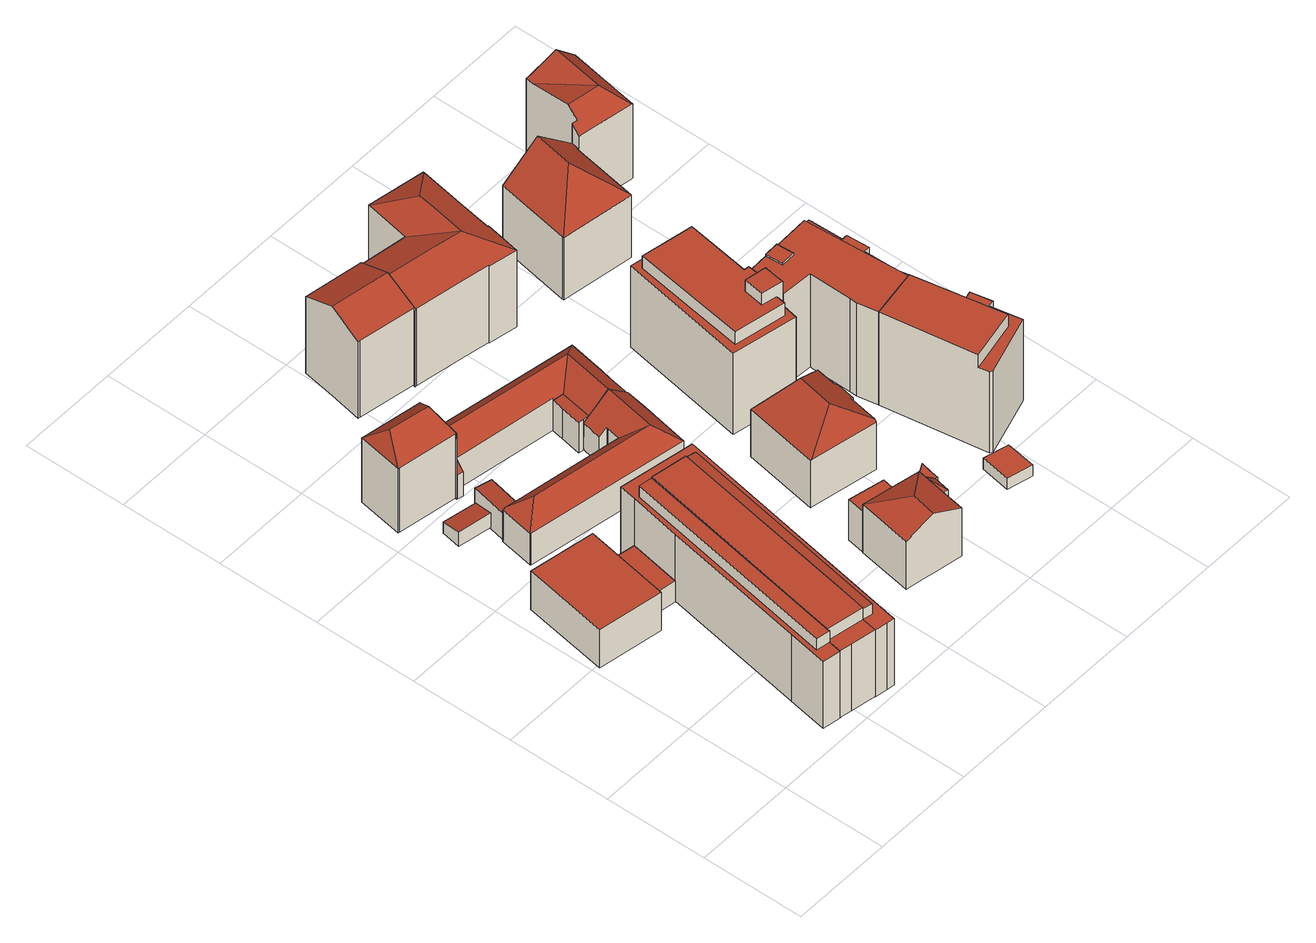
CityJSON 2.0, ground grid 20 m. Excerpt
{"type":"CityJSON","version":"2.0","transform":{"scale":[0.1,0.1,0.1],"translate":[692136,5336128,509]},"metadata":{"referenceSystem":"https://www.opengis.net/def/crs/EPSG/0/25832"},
"CityObjects":{
"building1":{"type":"Building","attributes":{"Gemeindeschluessel":"09162000","HoeheDach":"519.128","HoeheGrund":"510.422","Methode":"1000","NiedrigsteTraufeDesGebaeudes":"519.128","Geometrietyp2DReferenz":"3000","function":"31001_9998","roofType":"1000","measuredHeight":8.71,"storeysAboveGround":2},"geometry":[{"type":"Solid","lod":"2","boundaries":[[[[0,1,2,3]],[[4,0,3,5]],[[6,5,3,2]],[[7,1,0,4]],[[1,7,6,2]],[[4,5,6,7]]]],"semantics":{"surfaces":[{"type":"WallSurface"},{"type":"GroundSurface"},{"type":"RoofSurface","Dachneigung":"90.000","Dachorientierung":"-1.000","Flaeche":"214.444","Z_MAX":"8.706","Z_MAX_ASL":"519.128","Z_MIN":"8.706","Z_MIN_ASL":"519.128"}],"values":[[0,0,1,2,0,0]]}}]},
"building2":{"type":"Building","attributes":{"Gemeindeschluessel":"09162000","HoeheDach":"515.222","HoeheGrund":"510.470","Methode":"1000","NiedrigsteTraufeDesGebaeudes":"515.222","Geometrietyp2DReferenz":"3000","function":"31001_9998","roofType":"1000","measuredHeight":4.75,"storeysAboveGround":1},"geometry":[{"type":"Solid","lod":"2","boundaries":[[[[8,9,10,11]],[[12,13,14,15]],[[15,14,11,10]],[[14,13,8,11]],[[10,9,12,15]],[[9,8,13,12]]]],"semantics":{"surfaces":[{"type":"WallSurface"},{"type":"RoofSurface","Dachneigung":"90.000","Dachorientierung":"-1.000","Flaeche":"58.572","Z_MAX":"4.752","Z_MAX_ASL":"515.222","Z_MIN":"4.752","Z_MIN_ASL":"515.222"},{"type":"GroundSurface"}],"values":[[0,0,0,1,2,0]]}}]},
"building3":{"type":"Building","attributes":{"Gemeindeschluessel":"09162000","HoeheDach":"515.154","HoeheGrund":"511.895","Methode":"1000","NiedrigsteTraufeDesGebaeudes":"514.431","Geometrietyp2DReferenz":"3000","function":"31001_2000","roofType":"2100","measuredHeight":3.26},"geometry":[{"type":"Solid","lod":"2","boundaries":[[[[16,17,18,19]],[[20,21,17,16]],[[21,20,22,23]],[[22,19,18,23]],[[17,21,23,18]],[[20,16,19,22]]]],"semantics":{"surfaces":[{"type":"WallSurface"},{"type":"RoofSurface","Dachneigung":"79.531","Dachorientierung":"9.565","Flaeche":"25.306","Z_MAX":"3.260","Z_MAX_ASL":"515.154","Z_MIN":"2.536","Z_MIN_ASL":"514.431"},{"type":"GroundSurface"}],"values":[[0,1,0,2,0,0]]}}]},
"building4":{"type":"Building","attributes":{"Gemeindeschluessel":"09162000","HoeheDach":"528.578","HoeheGrund":"510.800","Methode":"2000","NiedrigsteTraufeDesGebaeudes":"525.970","Geometrietyp2DReferenz":"3000","function":"31001_9998","roofType":"1000","measuredHeight":17.78,"storeysAboveGround":5},"geometry":[{"type":"Solid","lod":"2","boundaries":[[[[24,25,26,27]],[[28,29,30,31]],[[32,25,24,33,34]],[[34,33,35,36]],[[35,33,24,27,37,30,29]],[[38,39,31,30,37,27,26,40]],[[41,39,38,40,26,25,32,34,36]],[[41,28,31,39]],[[41,36,35,29,28]]]],"semantics":{"surfaces":[{"type":"WallSurface"},{"type":"RoofSurface","Dachneigung":"90.000","Dachorientierung":"-1.000","Flaeche":"309.291","Z_MAX":"17.778","Z_MAX_ASL":"528.578","Z_MIN":"17.778","Z_MIN_ASL":"528.578"},{"type":"GroundSurface"},{"type":"RoofSurface","Dachneigung":"90.000","Dachorientierung":"-1.000","Flaeche":"21.846","Z_MAX":"15.170","Z_MAX_ASL":"525.970","Z_MIN":"15.170","Z_MIN_ASL":"525.970"}],"values":[[0,0,1,0,0,2,0,0,3]]}}]},
"building5":{"type":"Building","attributes":{"Gemeindeschluessel":"09162000","HoeheDach":"528.443","HoeheGrund":"510.695","Methode":"2000","NiedrigsteTraufeDesGebaeudes":"525.857","Geometrietyp2DReferenz":"3000","function":"31001_9998","roofType":"1000","measuredHeight":17.75,"storeysAboveGround":4},"address":[{"country":"Germany","locality":"München","thoroughfareName":"Kaulbachstraße 37"}],"geometry":[{"type":"Solid","lod":"2","boundaries":[[[[42,43,44,45]],[[46,47,48,49]],[[50,51,52,53,54]],[[55,56,57,58]],[[55,58,59,60]],[[57,61,62,63,64,65,66,67,68,49,48,59,58]],[[69,70,43,42]],[[71,66,65,72]],[[70,69,73,74]],[[75,76,68,67]],[[46,49,68,76]],[[77,62,61,78]],[[63,62,77,79,53,52,80,81]],[[56,78,61,57]],[[50,54,82,83]],[[54,53,79,82]],[[71,75,67,66]],[[51,50,83,84]],[[64,73,69,42,45,72,65]],[[52,51,84,80]],[[60,59,48,47]],[[73,64,63,81]],[[43,70,74,44]],[[45,44,74,73,81,80,84,83,82,79,77,78,56,55,60,47,46,76,75,71,72]]]],"semantics":{"surfaces":[{"type":"WallSurface"},{"type":"RoofSurface","Dachneigung":"82.886","Dachorientierung":"100.043","Flaeche":"86.950","Z_MAX":"17.749","Z_MAX_ASL":"528.443","Z_MIN":"17.493","Z_MIN_ASL":"528.187"},{"type":"GroundSurface"},{"type":"RoofSurface","Dachneigung":"90.000","Dachorientierung":"-1.000","Flaeche":"117.139","Z_MAX":"17.667","Z_MAX_ASL":"528.362","Z_MIN":"17.667","Z_MIN_ASL":"528.362"},{"type":"RoofSurface","Dachneigung":"89.982","Dachorientierung":"-1.000","Flaeche":"199.584","Z_MAX":"15.166","Z_MAX_ASL":"525.861","Z_MIN":"15.162","Z_MIN_ASL":"525.857"}],"values":[[0,0,1,0,0,2,3,0,0,0,0,0,0,0,0,0,0,0,0,0,0,0,0,4]]}}]},
"building6":{"type":"Building","attributes":{"Gemeindeschluessel":"09162000","HoeheDach":"530.270","HoeheGrund":"511.574","Methode":"2000","NiedrigsteTraufeDesGebaeudes":"526.157","Geometrietyp2DReferenz":"3000","function":"31001_1000","roofType":"3200","measuredHeight":18.7,"storeysAboveGround":4},"address":[{"country":"Germany","locality":"München","thoroughfareName":"Veterinärstraße 8"}],"geometry":[{"type":"Solid","lod":"2","boundaries":[[[[85,86,87]],[[88,89,90,91]],[[86,85,92,93,94]],[[90,89,93,95]],[[93,92,96,95]],[[97,91,90,95,96,98]],[[87,99,97,98]],[[93,89,94]],[[99,88,91,97]],[[99,87,86,94,89,88]],[[96,92,85,87,98]]]],"semantics":{"surfaces":[{"type":"RoofSurface","Dachneigung":"27.165","Dachorientierung":"99.578","Flaeche":"20.140","Z_MAX":"18.696","Z_MAX_ASL":"530.270","Z_MIN":"14.644","Z_MIN_ASL":"526.217"},{"type":"WallSurface"},{"type":"RoofSurface","Dachneigung":"47.492","Dachorientierung":"9.768","Flaeche":"60.551","Z_MAX":"18.696","Z_MAX_ASL":"530.270","Z_MIN":"14.583","Z_MIN_ASL":"526.157"},{"type":"GroundSurface"},{"type":"RoofSurface","Dachneigung":"27.165","Dachorientierung":"279.578","Flaeche":"20.110","Z_MAX":"18.696","Z_MAX_ASL":"530.270","Z_MIN":"14.634","Z_MIN_ASL":"526.208"},{"type":"RoofSurface","Dachneigung":"47.492","Dachorientierung":"189.768","Flaeche":"60.501","Z_MAX":"18.696","Z_MAX_ASL":"530.270","Z_MIN":"14.592","Z_MIN_ASL":"526.166"}],"values":[[0,1,2,1,1,3,1,4,1,5,1]]}}]},
"building7":{"type":"Building","attributes":{"Gemeindeschluessel":"09162000","HoeheDach":"517.575","HoeheGrund":"511.676","Methode":"1000","NiedrigsteTraufeDesGebaeudes":"517.029","Geometrietyp2DReferenz":"3000","function":"31001_2000","roofType":"1000","measuredHeight":5.9},"geometry":[{"type":"Solid","lod":"2","boundaries":[[[[100,101,102,103]],[[104,105,103,102]],[[102,101,106,104]],[[101,100,107,106]],[[105,107,100,103]],[[106,107,105,104]]]],"semantics":{"surfaces":[{"type":"WallSurface"},{"type":"GroundSurface"},{"type":"RoofSurface","Dachneigung":"81.593","Dachorientierung":"100.241","Flaeche":"25.742","Z_MAX":"5.899","Z_MAX_ASL":"517.575","Z_MIN":"5.353","Z_MIN_ASL":"517.029"}],"values":[[0,0,1,0,2,0]]}}]},
"building8":{"type":"Building","attributes":{"Gemeindeschluessel":"09162000","HoeheDach":"521.654","HoeheGrund":"511.163","Methode":"2000","NiedrigsteTraufeDesGebaeudes":"517.257","Geometrietyp2DReferenz":"3000","function":"31001_1000","roofType":"3100","measuredHeight":10.49,"storeysAboveGround":2},"address":[{"country":"Germany","locality":"München","thoroughfareName":"Kaulbachstraße 41"}],"geometry":[{"type":"Solid","lod":"2","boundaries":[[[[108,109,110,111,112]],[[113,114,108,112,115,116,117,118]],[[119,120,121,122]],[[123,121,120,124]],[[125,126,110,109,127]],[[128,129,130,125,127,131,132,133,134,135,136,122,121,123]],[[111,110,126,137]],[[138,119,122,136]],[[117,116,135,134]],[[126,125,130,129,137]],[[128,123,124,139]],[[120,119,138,115,112,124]],[[113,132,131,114]],[[113,118,133,132]],[[139,137,129,128]],[[115,138,136,135,116]],[[117,134,133,118]],[[111,137,139,124,112]],[[114,131,127,109,108]]]],"semantics":{"surfaces":[{"type":"RoofSurface","Dachneigung":"47.366","Dachorientierung":"9.921","Flaeche":"109.052","Z_MAX":"10.491","Z_MAX_ASL":"521.654","Z_MIN":"7.267","Z_MIN_ASL":"518.430"},{"type":"RoofSurface","Dachneigung":"49.917","Dachorientierung":"279.926","Flaeche":"49.894","Z_MAX":"10.491","Z_MAX_ASL":"521.654","Z_MIN":"6.093","Z_MIN_ASL":"517.257"},{"type":"WallSurface"},{"type":"GroundSurface"},{"type":"RoofSurface","Dachneigung":"47.366","Dachorientierung":"279.884","Flaeche":"16.913","Z_MAX":"10.491","Z_MAX_ASL":"521.654","Z_MIN":"7.235","Z_MIN_ASL":"518.398"},{"type":"RoofSurface","Dachneigung":"49.923","Dachorientierung":"99.915","Flaeche":"61.424","Z_MAX":"10.491","Z_MAX_ASL":"521.654","Z_MIN":"7.209","Z_MIN_ASL":"518.372"},{"type":"RoofSurface","Dachneigung":"47.366","Dachorientierung":"189.921","Flaeche":"134.150","Z_MAX":"10.491","Z_MAX_ASL":"521.654","Z_MIN":"7.235","Z_MIN_ASL":"518.398"}],"values":[[0,1,2,2,2,3,4,2,2,2,2,5,2,2,2,2,2,6,2]]}}]},
"building9":{"type":"Building","attributes":{"Gemeindeschluessel":"09162000","HoeheDach":"521.709","HoeheGrund":"511.130","Methode":"2000","NiedrigsteTraufeDesGebaeudes":"516.562","Geometrietyp2DReferenz":"3000","function":"31001_1000","roofType":"3100","measuredHeight":10.58,"storeysAboveGround":2},"address":[{"country":"Germany","locality":"München","thoroughfareName":"Kaulbachstraße 43;Veterinärstraße 10"}],"geometry":[{"type":"Solid","lod":"2","boundaries":[[[[140,141,142,143,144,145]],[[146,147,148,149]],[[150,151,152,153,154]],[[149,155,156,146]],[[140,157,158,141]],[[151,150,159,160,161]],[[162,163,164,165]],[[156,166,157,140,145,167,165,164,153,152,168,169,147,146]],[[156,155,170,171,172,166]],[[143,142,173]],[[162,165,167,174]],[[163,154,153,164]],[[160,148,147,169]],[[157,166,172,158]],[[174,167,145,144]],[[151,161,168,152]],[[159,173,171,170]],[[155,149,148,160,159,170]],[[158,172,171,173,142,141]],[[160,169,168,161]],[[144,143,173,159,150,154,163,162,174]]]],"semantics":{"surfaces":[{"type":"WallSurface"},{"type":"RoofSurface","Dachneigung":"46.045","Dachorientierung":"9.853","Flaeche":"147.780","Z_MAX":"10.580","Z_MAX_ASL":"521.709","Z_MIN":"7.079","Z_MIN_ASL":"518.209"},{"type":"GroundSurface"},{"type":"RoofSurface","Dachneigung":"48.407","Dachorientierung":"279.718","Flaeche":"43.473","Z_MAX":"10.580","Z_MAX_ASL":"521.709","Z_MIN":"7.031","Z_MIN_ASL":"518.161"},{"type":"RoofSurface","Dachneigung":"48.412","Dachorientierung":"99.728","Flaeche":"62.483","Z_MAX":"10.580","Z_MAX_ASL":"521.709","Z_MIN":"7.078","Z_MIN_ASL":"518.208"},{"type":"RoofSurface","Dachneigung":"85.162","Dachorientierung":"279.718","Flaeche":"12.560","Z_MAX":"7.031","Z_MAX_ASL":"518.161","Z_MIN":"6.859","Z_MIN_ASL":"517.989"},{"type":"RoofSurface","Dachneigung":"46.045","Dachorientierung":"189.853","Flaeche":"128.906","Z_MAX":"10.580","Z_MAX_ASL":"521.709","Z_MIN":"5.432","Z_MIN_ASL":"516.562"}],"values":[[0,0,0,0,0,1,0,2,0,0,0,0,0,0,0,0,3,4,5,0,6]]}}]},
"building10":{"type":"Building","attributes":{"Gemeindeschluessel":"09162000","HoeheDach":"524.840","HoeheGrund":"511.250","Methode":"2000","NiedrigsteTraufeDesGebaeudes":"522.084","Geometrietyp2DReferenz":"3000","function":"31001_1000","roofType":"3200","measuredHeight":13.59,"storeysAboveGround":2},"address":[{"country":"Germany","locality":"München","thoroughfareName":"Kaulbachstraße 34"}],"geometry":[{"type":"Solid","lod":"2","boundaries":[[[[175,176,177,178]],[[179,175,178,180,181]],[[180,178,177,182,183,184,185]],[[186,187,181,180,185,184,188,189]],[[190,191,176,175]],[[176,191,192,193,182,177]],[[179,181,187,194]],[[183,182,193,195,188,184]],[[187,186,189,188,195,193,192,191,190,194]],[[175,179,194,190]]]],"semantics":{"surfaces":[{"type":"RoofSurface","Dachneigung":"64.567","Dachorientierung":"13.579","Flaeche":"36.486","Z_MAX":"13.590","Z_MAX_ASL":"524.840","Z_MIN":"10.854","Z_MIN_ASL":"522.104"},{"type":"RoofSurface","Dachneigung":"64.559","Dachorientierung":"102.536","Flaeche":"48.820","Z_MAX":"13.590","Z_MAX_ASL":"524.840","Z_MIN":"10.854","Z_MIN_ASL":"522.104"},{"type":"RoofSurface","Dachneigung":"64.559","Dachorientierung":"282.536","Flaeche":"49.574","Z_MAX":"13.590","Z_MAX_ASL":"524.840","Z_MIN":"10.834","Z_MIN_ASL":"522.084"},{"type":"WallSurface"},{"type":"GroundSurface"}],"values":[[0,1,2,3,3,3,3,3,4,3]]}}]},
"building11":{"type":"Building","attributes":{"Gemeindeschluessel":"09162000","HoeheDach":"531.894","HoeheGrund":"511.580","Methode":"1000","NiedrigsteTraufeDesGebaeudes":"529.003","Geometrietyp2DReferenz":"3000","function":"31001_1000","roofType":"3100","measuredHeight":20.31,"storeysAboveGround":5},"address":[{"country":"Germany","locality":"München","thoroughfareName":"Veterinärstraße 9"}],"geometry":[{"type":"Solid","lod":"2","boundaries":[[[[196,197,198,199]],[[200,201,202,203,204,205,206,207]],[[205,208,209,210,206]],[[209,208,211,212]],[[213,214,200,207,206,210,197,196]],[[213,196,199,215]],[[208,205,204,211]],[[202,201,216,215,199,198,217,212,211,204,203]],[[201,200,214,213,215,216]],[[210,209,212,217,198,197]]]],"semantics":{"surfaces":[{"type":"WallSurface"},{"type":"RoofSurface","Dachneigung":"66.401","Dachorientierung":"11.562","Flaeche":"82.922","Z_MAX":"20.314","Z_MAX_ASL":"531.894","Z_MIN":"17.451","Z_MIN_ASL":"529.031"},{"type":"RoofSurface","Dachneigung":"66.401","Dachorientierung":"191.562","Flaeche":"83.080","Z_MAX":"20.314","Z_MAX_ASL":"531.894","Z_MIN":"17.423","Z_MIN_ASL":"529.003"},{"type":"GroundSurface"}],"values":[[0,0,1,0,2,0,0,3,0,0]]}}]},
"building12":{"type":"Building","attributes":{"Gemeindeschluessel":"09162000","HoeheDach":"520.460","HoeheGrund":"511.260","Methode":"2000","NiedrigsteTraufeDesGebaeudes":"520.460","Geometrietyp2DReferenz":"3000","function":"31001_2000","roofType":"1000","measuredHeight":9.2},"geometry":[{"type":"Solid","lod":"2","boundaries":[[[[218,219,220,221]],[[222,223,218,221]],[[220,224,222,221]],[[225,219,218,223]],[[220,219,225,224]],[[224,225,223,222]]]],"semantics":{"surfaces":[{"type":"GroundSurface"},{"type":"WallSurface"},{"type":"RoofSurface","Dachneigung":"90.000","Dachorientierung":"-1.000","Flaeche":"23.514","Z_MAX":"9.200","Z_MAX_ASL":"520.460","Z_MIN":"9.200","Z_MIN_ASL":"520.460"}],"values":[[0,1,1,1,1,2]]}}]},
"building13":{"type":"Building","attributes":{"Gemeindeschluessel":"09162000","HoeheDach":"516.060","HoeheGrund":"511.400","Methode":"2000","NiedrigsteTraufeDesGebaeudes":"514.312","Geometrietyp2DReferenz":"3000","function":"31001_2000","roofType":"3200","measuredHeight":4.66},"geometry":[{"type":"Solid","lod":"2","boundaries":[[[[226,227,228,229]],[[226,229,230,231,232,233]],[[227,226,233,234,235]],[[233,232,236,234]],[[236,232,231,237]],[[234,236,235]],[[227,235,238,228]],[[235,236,237,238]],[[237,231,230,229,228,238]]]],"semantics":{"surfaces":[{"type":"WallSurface"},{"type":"RoofSurface","Dachneigung":"50.416","Dachorientierung":"99.733","Flaeche":"5.248","Z_MAX":"4.660","Z_MAX_ASL":"516.060","Z_MIN":"2.912","Z_MIN_ASL":"514.312"},{"type":"RoofSurface","Dachneigung":"50.424","Dachorientierung":"279.735","Flaeche":"5.226","Z_MAX":"4.660","Z_MAX_ASL":"516.060","Z_MIN":"2.941","Z_MIN_ASL":"514.341"},{"type":"RoofSurface","Dachneigung":"55.241","Dachorientierung":"193.651","Flaeche":"6.306","Z_MAX":"4.660","Z_MAX_ASL":"516.060","Z_MIN":"2.935","Z_MIN_ASL":"514.335"},{"type":"GroundSurface"}],"values":[[0,0,1,2,0,3,0,0,4]]}}]},
"building14":{"type":"Building","attributes":{"Gemeindeschluessel":"09162000","HoeheDach":"527.510","HoeheGrund":"511.183","Methode":"2000","NiedrigsteTraufeDesGebaeudes":"521.882","Geometrietyp2DReferenz":"3000","function":"31001_1000","roofType":"3200","measuredHeight":16.33,"storeysAboveGround":3},"address":[{"country":"Germany","locality":"München","thoroughfareName":"Kaulbachstraße 34a"}],"geometry":[{"type":"Solid","lod":"2","boundaries":[[[[239,240,241,242]],[[242,241,243,244,245,246,247,248,249,250,251]],[[252,253,254,255]],[[246,245,244,256,252,255]],[[257,258,259,260]],[[251,250,258,257,239,242]],[[256,261,240,239,257,260,253,252]],[[262,259,249,248]],[[261,256,244,243]],[[258,250,249,259]],[[246,255,254,262,248,247]],[[253,260,259,262,254]],[[240,261,243,241]]]],"semantics":{"surfaces":[{"type":"WallSurface"},{"type":"GroundSurface"},{"type":"RoofSurface","Dachneigung":"34.063","Dachorientierung":"190.703","Flaeche":"46.302","Z_MAX":"16.327","Z_MAX_ASL":"527.510","Z_MIN":"10.699","Z_MIN_ASL":"521.882"},{"type":"RoofSurface","Dachneigung":"34.064","Dachorientierung":"10.710","Flaeche":"46.622","Z_MAX":"16.327","Z_MAX_ASL":"527.510","Z_MIN":"10.761","Z_MIN_ASL":"521.944"},{"type":"RoofSurface","Dachneigung":"51.394","Dachorientierung":"99.746","Flaeche":"88.745","Z_MAX":"16.327","Z_MAX_ASL":"527.510","Z_MIN":"10.723","Z_MIN_ASL":"521.906"},{"type":"RoofSurface","Dachneigung":"51.392","Dachorientierung":"279.755","Flaeche":"98.517","Z_MAX":"16.327","Z_MAX_ASL":"527.510","Z_MIN":"10.727","Z_MIN_ASL":"521.910"}],"values":[[0,1,2,0,3,0,4,0,0,0,0,5,0]]}}]},
"building15":{"type":"Building","attributes":{"Gemeindeschluessel":"09162000","HoeheDach":"514.310","HoeheGrund":"511.300","Methode":"3100","NiedrigsteTraufeDesGebaeudes":"514.310","Geometrietyp2DReferenz":"3000","function":"31001_2000","roofType":"1000","measuredHeight":3.01},"geometry":[{"type":"Solid","lod":"2","boundaries":[[[[232,263,264,265]],[[266,267,268,269]],[[265,264,270,271]],[[271,270,272,273]],[[273,266,269,232,265,271]],[[263,268,267,272,270,264]],[[269,268,263,232]],[[273,272,267,266]]]],"semantics":{"surfaces":[{"type":"WallSurface"},{"type":"RoofSurface","Dachneigung":"90.000","Dachorientierung":"-1.000","Flaeche":"9.110","Z_MAX":"3.010","Z_MAX_ASL":"514.310","Z_MIN":"3.010","Z_MIN_ASL":"514.310"},{"type":"GroundSurface"}],"values":[[0,0,0,0,1,2,0,0]]}}]},
"building16":{"type":"Building","attributes":{"Gemeindeschluessel":"09162000","HoeheDach":"531.360","HoeheGrund":"511.000","Methode":"2000","NiedrigsteTraufeDesGebaeudes":"528.471","Geometrietyp2DReferenz":"3000","function":"31001_1000","roofType":"3200","measuredHeight":20.36,"storeysAboveGround":4},"address":[{"country":"Germany","locality":"München","thoroughfareName":"Veterinärstraße 11"}],"geometry":[{"type":"Solid","lod":"2","boundaries":[[[[274,275,276,277]],[[278,279,280,281]],[[282,283,284,285,286,287]],[[288,289,290,291,292,293,274,277]],[[294,295,282,287,296]],[[297,298,299,278,281,300]],[[301,302,303,304]],[[275,274,293,292,295,294,296,305]],[[302,298,297,303]],[[306,307,308,309,280,279]],[[292,291,283,282,295]],[[288,277,276,310,304,303,297,300,281,280,309,308,311,286,285,284,290,289]],[[304,310,276,275,305,301]],[[287,286,311,308,307,312]],[[283,291,290,284]],[[296,287,312,307,306,313]],[[299,298,302,301,305,296,313,306,279,278]]]],"semantics":{"surfaces":[{"type":"WallSurface"},{"type":"RoofSurface","Dachneigung":"63.625","Dachorientierung":"281.808","Flaeche":"61.036","Z_MAX":"20.360","Z_MAX_ASL":"531.360","Z_MIN":"17.476","Z_MIN_ASL":"528.476"},{"type":"RoofSurface","Dachneigung":"63.625","Dachorientierung":"101.808","Flaeche":"101.285","Z_MAX":"20.360","Z_MAX_ASL":"531.360","Z_MIN":"17.475","Z_MIN_ASL":"528.475"},{"type":"RoofSurface","Dachneigung":"63.626","Dachorientierung":"12.170","Flaeche":"37.742","Z_MAX":"20.360","Z_MAX_ASL":"531.360","Z_MIN":"17.475","Z_MIN_ASL":"528.475"},{"type":"GroundSurface"},{"type":"RoofSurface","Dachneigung":"66.869","Dachorientierung":"12.247","Flaeche":"87.833","Z_MAX":"20.360","Z_MAX_ASL":"531.360","Z_MIN":"17.476","Z_MIN_ASL":"528.476"},{"type":"RoofSurface","Dachneigung":"66.870","Dachorientierung":"192.247","Flaeche":"128.176","Z_MAX":"20.360","Z_MAX_ASL":"531.360","Z_MIN":"17.471","Z_MIN_ASL":"528.471"}],"values":[[0,0,0,0,1,0,0,2,0,0,3,4,0,0,0,5,6]]}}]},
"building17":{"type":"Building","attributes":{"Gemeindeschluessel":"09162000","HoeheDach":"513.554","HoeheGrund":"511.059","Methode":"1000","NiedrigsteTraufeDesGebaeudes":"513.554","Geometrietyp2DReferenz":"3000","function":"31001_2463","roofType":"1000","measuredHeight":2.5},"geometry":[{"type":"Solid","lod":"2","boundaries":[[[[314,315,316,317]],[[317,316,318,319]],[[320,321,315,314]],[[315,321,318,316]],[[318,321,320,319]],[[320,314,317,319]]]],"semantics":{"surfaces":[{"type":"RoofSurface","Dachneigung":"90.000","Dachorientierung":"-1.000","Flaeche":"29.017","Z_MAX":"2.495","Z_MAX_ASL":"513.554","Z_MIN":"2.495","Z_MIN_ASL":"513.554"},{"type":"WallSurface"},{"type":"GroundSurface"}],"values":[[0,1,1,1,2,1]]}}]},
"building18":{"type":"Building","attributes":{"Gemeindeschluessel":"09162000","HoeheDach":"533.270","HoeheGrund":"509.393","Methode":"2000","NiedrigsteTraufeDesGebaeudes":"527.900","Geometrietyp2DReferenz":"3000","function":"31001_1000","roofType":"1000","measuredHeight":23.88,"storeysAboveGround":7},"geometry":[{"type":"Solid","lod":"2","boundaries":[[[[322,323,324,325]],[[326,327,328,329]],[[330,331,332,333,334,335,336,337]],[[338,331,330,339]],[[340,341,342,343,344,345]],[[324,346,347,325]],[[344,343,348,349,322,325,347,332,331,338,350,351,352,326,329]],[[349,353,323,322]],[[342,354,348,343]],[[330,337,328,327,355,356,357,339]],[[340,358,359,341]],[[346,333,332,347]],[[336,335,358,340,345]],[[337,336,345,344,329,328]],[[338,339,357,350]],[[358,335,334,359]],[[326,352,355,327]],[[356,355,352,351]],[[348,354,353,349]],[[351,350,357,356]],[[342,341,359,334,333,346,324,323,353,354]]]],"semantics":{"surfaces":[{"type":"WallSurface"},{"type":"RoofSurface","Dachneigung":"90.000","Dachorientierung":"-1.000","Flaeche":"77.170","Z_MAX":"18.507","Z_MAX_ASL":"527.900","Z_MIN":"18.507","Z_MIN_ASL":"527.900"},{"type":"GroundSurface"},{"type":"RoofSurface","Dachneigung":"90.000","Dachorientierung":"-1.000","Flaeche":"16.738","Z_MAX":"23.877","Z_MAX_ASL":"533.270","Z_MIN":"23.877","Z_MIN_ASL":"533.270"},{"type":"RoofSurface","Dachneigung":"89.984","Dachorientierung":"-1.000","Flaeche":"218.067","Z_MAX":"21.287","Z_MAX_ASL":"530.680","Z_MIN":"21.283","Z_MIN_ASL":"530.676"}],"values":[[0,0,0,0,0,0,1,0,0,2,0,0,3,0,0,0,0,0,0,0,4]]}}]},
"building19":{"type":"Building","attributes":{"Gemeindeschluessel":"09162000","HoeheDach":"530.724","HoeheGrund":"509.445","Methode":"2000","NiedrigsteTraufeDesGebaeudes":"527.924","Geometrietyp2DReferenz":"3000","function":"31001_1000","roofType":"1000","measuredHeight":21.28,"storeysAboveGround":4},"geometry":[{"type":"Solid","lod":"2","boundaries":[[[[360,361,362,363]],[[364,365,366,367,368,369,370,363,362,371,372]],[[373,371,362,361]],[[374,375,376,377]],[[378,379,369,368]],[[380,360,363,370]],[[367,381,382,383,378,368]],[[384,372,371,373]],[[361,360,380,379,378,383,377,376,385,384,373]],[[384,385,364,372]],[[386,381,367,366]],[[382,374,377,383]],[[387,386,366,365]],[[379,380,370,369]],[[364,385,376,375,387,365]],[[374,382,381,386,387,375]]]],"semantics":{"surfaces":[{"type":"WallSurface"},{"type":"GroundSurface"},{"type":"RoofSurface","Dachneigung":"90.000","Dachorientierung":"-1.000","Flaeche":"72.220","Z_MAX":"18.479","Z_MAX_ASL":"527.924","Z_MIN":"18.479","Z_MIN_ASL":"527.924"},{"type":"RoofSurface","Dachneigung":"90.000","Dachorientierung":"-1.000","Flaeche":"177.318","Z_MAX":"21.279","Z_MAX_ASL":"530.724","Z_MIN":"21.279","Z_MIN_ASL":"530.724"}],"values":[[0,1,0,0,0,0,0,0,2,0,0,0,0,0,0,3]]}}]},
"building20":{"type":"Building","attributes":{"Gemeindeschluessel":"09162000","HoeheDach":"531.150","HoeheGrund":"509.438","Methode":"2000","NiedrigsteTraufeDesGebaeudes":"527.969","Geometrietyp2DReferenz":"3000","function":"31001_1000","roofType":"1000","measuredHeight":21.71,"storeysAboveGround":4},"address":[{"country":"Germany","locality":"München","thoroughfareName":"Königinstraße 37"}],"geometry":[{"type":"Solid","lod":"2","boundaries":[[[[368,388,389,390,381,367]],[[391,392,393,394]],[[395,328,396,397]],[[398,399,400,330]],[[401,402,403,404]],[[405,406,407,408]],[[407,409,410,408]],[[397,396,411,412]],[[413,414,415,416]],[[417,418,419,420]],[[402,391,394,403]],[[387,421,422,365]],[[366,365,422,411,396,328,337,330,400,413,416,405,408,410,420,419,423,368,367]],[[395,424,337,328]],[[418,425,423,419]],[[402,401,392,391]],[[381,386,366,367]],[[387,365,366,386]],[[426,427,398,330,337,424]],[[415,406,405,416]],[[412,421,387,386,381,390,428,404,403,394,393,426,424,395,397]],[[399,414,413,400]],[[389,388,425,418,417,409,407,406,415,414,399,398,427,429]],[[410,409,417,420]],[[421,412,411,422]],[[425,388,368,423]],[[390,389,429,428]],[[427,426,393,392,401,404,428,429]]]],"semantics":{"surfaces":[{"type":"WallSurface"},{"type":"GroundSurface"},{"type":"RoofSurface","Dachneigung":"90.000","Dachorientierung":"-1.000","Flaeche":"9.164","Z_MAX":"21.712","Z_MAX_ASL":"531.150","Z_MIN":"21.712","Z_MIN_ASL":"531.150"},{"type":"RoofSurface","Dachneigung":"90.000","Dachorientierung":"-1.000","Flaeche":"223.405","Z_MAX":"21.310","Z_MAX_ASL":"530.748","Z_MIN":"21.310","Z_MIN_ASL":"530.748"},{"type":"RoofSurface","Dachneigung":"89.990","Dachorientierung":"-1.000","Flaeche":"66.516","Z_MAX":"18.536","Z_MAX_ASL":"527.973","Z_MIN":"18.532","Z_MIN_ASL":"527.969"}],"values":[[0,0,0,0,0,0,0,0,0,0,0,0,1,0,0,2,0,0,0,0,3,0,4,0,0,0,0,0]]}}]},
"building21":{"type":"Building","attributes":{"Gemeindeschluessel":"09162000","HoeheDach":"531.120","HoeheGrund":"510.440","Methode":"2000","NiedrigsteTraufeDesGebaeudes":"524.510","Geometrietyp2DReferenz":"3000","function":"31001_1000","roofType":"3200","measuredHeight":20.68,"storeysAboveGround":5},"address":[{"country":"Germany","locality":"München","thoroughfareName":"Kaulbachstraße 36"}],"geometry":[{"type":"Solid","lod":"2","boundaries":[[[[430,431,432,433]],[[434,435,436,437,438,439,440,441]],[[442,443,444,445,446,447]],[[448,449,450,451,436,435,452]],[[453,454,455,442,447,456]],[[457,458,444,443]],[[459,460,461,462,449,448]],[[463,464,459,448,452,465]],[[466,460,459,464,463,467]],[[447,446,430,456]],[[456,430,433,453]],[[436,451,468,437]],[[445,469,431,430,446]],[[465,452,434,441,458,457,470]],[[471,472,467,463,465,470,457,443,442,455,473]],[[435,434,452]],[[467,472,471,473,455,454,453,433,432,474,475,476,440,439,438,437,468,477,462,461,460,466]],[[431,469,474,432]],[[451,450,477,468]],[[444,458,441,440,476,475,474,469,445]],[[450,449,462,477]]]],"semantics":{"surfaces":[{"type":"WallSurface"},{"type":"RoofSurface","Dachneigung":"47.434","Dachorientierung":"102.284","Flaeche":"104.601","Z_MAX":"20.680","Z_MAX_ASL":"531.120","Z_MIN":"14.070","Z_MIN_ASL":"524.510"},{"type":"RoofSurface","Dachneigung":"69.188","Dachorientierung":"281.604","Flaeche":"38.765","Z_MAX":"20.620","Z_MAX_ASL":"531.060","Z_MIN":"18.262","Z_MIN_ASL":"528.702"},{"type":"RoofSurface","Dachneigung":"45.462","Dachorientierung":"101.603","Flaeche":"66.819","Z_MAX":"20.620","Z_MAX_ASL":"531.060","Z_MIN":"16.839","Z_MIN_ASL":"527.279"},{"type":"RoofSurface","Dachneigung":"47.431","Dachorientierung":"191.136","Flaeche":"69.314","Z_MAX":"20.680","Z_MAX_ASL":"531.120","Z_MIN":"14.116","Z_MIN_ASL":"524.556"},{"type":"RoofSurface","Dachneigung":"47.434","Dachorientierung":"282.284","Flaeche":"110.328","Z_MAX":"20.680","Z_MAX_ASL":"531.120","Z_MIN":"14.116","Z_MIN_ASL":"524.556"},{"type":"RoofSurface","Dachneigung":"47.799","Dachorientierung":"191.933","Flaeche":"44.755","Z_MAX":"20.620","Z_MAX_ASL":"531.060","Z_MIN":"17.078","Z_MIN_ASL":"527.518"},{"type":"RoofSurface","Dachneigung":"75.218","Dachorientierung":"11.933","Flaeche":"29.176","Z_MAX":"20.620","Z_MAX_ASL":"531.060","Z_MIN":"18.262","Z_MIN_ASL":"528.702"},{"type":"GroundSurface"}],"values":[[0,0,1,2,0,0,0,3,0,4,0,0,5,6,0,7,8,0,0,0,0]]}}]}
},
"vertices":[
[5,388,101],[33,554,101],[33,554,14],[5,388,14],[130,366,101],[130,366,14],[159,532,14],[159,532,101],
[135,398,62],[135,398,15],[192,389,15],[192,389,62],[154,499,15],[154,499,62],[210,489,62],[210,489,15],
[54,720,61],[61,758,54],[61,758,29],[54,720,29],[118,708,62],[125,745,55],[118,708,29],[125,745,29],
[244,482,196],[314,470,196],[314,470,18],[244,482,18],[186,21,170],[164,25,170],[164,25,18],[186,21,18],[251,103,196],[169,55,196],[240,42,196],[169,55,170],[240,42,170],[169,55,18],[240,42,18],[235,12,18],[251,103,18],[235,12,170],
[169,51,194],[142,55,194],[142,55,169],[169,51,169],[210,489,169],[216,522,169],[216,522,17],[210,489,17],[334,466,192],[314,469,194],[294,358,194],[240,42,194],[259,39,192],[274,9,169],[274,6,169],[274,6,17],[274,9,17],[361,496,17],[361,496,169],[258,8,17],[235,12,17],[314,470,17],[244,482,17],[164,25,17],[129,31,17],[142,108,17],[192,389,17],[244,482,194],[218,486,194],[129,31,169],[164,25,169],[244,482,169],[218,486,169],[142,108,169],[192,389,169],[235,12,169],[258,8,169],[240,42,169],[294,358,169],[314,470,169],[259,39,169],[334,466,169],[314,469,169],
[150,881,172],[123,841,213],[136,794,172],[19,814,172],[17,814,172],[17,814,26],[19,814,26],[151,882,172],[32,902,172],[45,855,213],[32,902,26],[151,882,26],[134,794,26],[136,794,26],[134,794,172],
[162,743,80],[162,743,27],[126,748,27],[126,748,86],[112,678,27],[112,678,86],[147,672,27],[147,672,81],
[349,640,94],[147,672,97],[116,677,97],[142,640,127],[380,599,127],[354,664,95],[350,639,95],[398,700,127],[348,710,83],[340,671,83],[355,668,95],[429,651,94],[425,628,94],[425,628,22],[429,651,22],[412,557,22],[412,557,94],[112,678,22],[112,678,94],[147,672,22],[102,611,22],[101,612,22],[107,647,22],[350,639,22],[354,664,22],[355,668,22],[340,671,22],[348,710,22],[436,693,22],[101,612,94],[436,693,94],[102,611,94],
[346,752,21],[346,752,90],[350,773,90],[350,773,92],[350,775,94],[350,775,21],[443,735,21],[448,757,21],[448,757,92],[443,735,92],[144,846,127],[151,882,92],[151,882,21],[136,794,21],[136,794,76],[436,693,92],[436,693,21],[338,712,21],[338,712,90],[415,799,127],[460,828,92],[153,881,92],[149,791,76],[138,793,76],[138,793,21],[149,791,21],[348,710,21],[152,808,21],[153,881,21],[460,828,21],[398,701,127],[359,708,92],[348,710,91],[369,770,92],[152,808,93],
[573,206,131],[529,215,131],[461,228,131],[507,161,158],[565,160,131],[498,113,158],[555,103,131],[460,228,131],[442,124,131],[442,123,131],[482,116,150],[498,113,22],[555,103,22],[442,123,22],[482,116,22],[573,206,22],[529,215,22],[461,228,22],[460,228,22],[565,160,22],[442,124,22],
[171,1023,201],[168,1024,201],[168,1024,26],[171,1023,26],[283,1003,200],[283,1003,26],[283,1004,26],[294,1069,26],[305,1133,26],[305,1133,200],[294,1069,229],[283,1004,200],[195,1151,200],[191,1152,200],[180,1088,229],[195,1151,26],[191,1152,26],[281,1004,200],[282,1004,200],[281,1004,26],[282,1004,26],[180,1088,26],
[460,228,23],[466,262,23],[535,247,23],[529,215,23],[529,215,115],[460,228,115],[535,247,115],[466,262,115],
[620,228,66],[634,224,54],[634,224,24],[620,228,24],[614,229,24],[594,234,24],[594,234,53],[614,229,71],[613,222,71],[629,193,53],[588,203,53],[588,203,24],[629,193,24],
[631,432,135],[637,427,129],[637,427,22],[631,432,22],[631,391,22],[624,392,22],[613,332,22],[613,328,22],[484,353,22],[482,353,22],[507,498,22],[638,473,22],[637,469,22],[613,332,135],[557,377,185],[484,353,130],[613,328,129],[624,392,135],[637,469,135],[638,473,129],[507,498,129],[570,448,185],[631,391,129],[482,353,129],
[594,234,23],[620,228,23],[620,228,53],[642,240,53],[642,240,23],[647,262,23],[647,262,53],[634,224,23],[634,224,53],[639,223,23],[639,223,53],
[497,1034,196],[499,1033,195],[499,1033,20],[497,1034,20],[286,1003,196],[283,1003,196],[283,1003,20],[286,1003,20],[412,1207,195],[412,1208,195],[412,1208,20],[412,1207,20],[396,1119,20],[396,1119,195],[508,1100,20],[522,1186,20],[523,1188,20],[523,1188,195],[522,1186,196],[508,1100,196],[453,1109,224],[458,1141,224],[442,1042,224],[432,977,20],[432,977,196],[373,988,196],[373,988,20],[487,965,195],[432,975,195],[432,975,20],[487,965,20],[487,966,195],[294,1068,224],[305,1133,195],[305,1133,20],[294,1068,20],[487,966,20],[395,1119,20],[395,1119,195],[384,1052,224],
[771,188,46],[723,200,46],[713,142,46],[762,130,46],[713,142,21],[762,130,21],[771,188,21],[723,200,21],
[589,792,189],[589,792,217],[689,773,217],[689,773,189],[664,537,189],[664,537,4],[670,567,4],[670,567,189],[680,652,4],[680,652,189],[680,648,189],[680,648,217],[676,610,217],[676,610,243],[674,597,243],[674,597,4],[679,653,189],[679,653,4],[629,578,243],[629,578,217],[658,572,217],[658,572,189],[670,570,189],[670,570,243],[670,649,217],[670,649,189],[655,553,189],[556,572,189],[701,787,189],[581,809,189],[539,561,189],[556,572,217],[655,553,217],[539,561,4],[581,809,4],[701,787,4],[635,617,243],[635,617,217],
[891,321,189],[879,319,189],[879,319,4],[891,321,4],[769,225,4],[736,427,4],[767,432,4],[825,442,4],[852,447,4],[870,359,4],[883,362,4],[891,259,4],[774,222,4],[891,259,189],[864,267,217],[765,246,217],[765,246,189],[864,267,189],[852,447,189],[870,359,189],[883,362,189],[825,442,217],[830,443,217],[830,443,189],[774,222,189],[769,225,189],[767,432,217],[736,427,217],
[852,447,190],[827,443,190],[827,443,217],[717,609,221],[715,642,221],[715,642,217],[717,609,217],[670,567,217],[730,563,4],[730,563,217],[680,652,190],[704,650,190],[704,650,4],[743,643,221],[745,610,221],[745,610,217],[743,643,217],[839,652,4],[839,652,190],[841,590,190],[841,590,4],[852,590,190],[852,590,4],[729,481,4],[729,481,217],[735,651,4],[735,651,190],[839,658,190],[839,658,4],[854,546,190],[843,546,190],[843,546,4],[854,546,4],[729,466,217],[729,466,4],[845,481,4],[674,597,217],[845,481,190],[679,641,217],[679,641,190],[814,646,217],[814,646,190],
[584,950,156],[585,953,156],[585,953,14],[584,950,14],[765,1092,221],[781,1180,197],[783,1194,197],[783,1194,14],[781,1180,14],[765,1092,14],[761,1071,14],[761,1071,201],[744,1056,160],[749,1056,155],[752,1073,155],[681,1085,221],[667,1009,221],[724,929,157],[844,1184,221],[837,1185,218],[832,1186,216],[787,1193,199],[827,1082,221],[724,928,14],[724,929,14],[744,1056,14],[724,928,156],[749,1056,185],[752,1073,201],[882,1177,183],[882,1177,14],[844,1184,14],[837,1185,14],[859,1038,183],[865,1075,183],[856,1038,186],[865,1075,14],[859,1038,14],[787,1193,14],[610,1097,156],[821,1044,186],[821,1044,14],[856,1038,14],[749,1056,14],[610,1097,14],[681,1085,14],[752,1073,14],[832,1186,14]
]}
